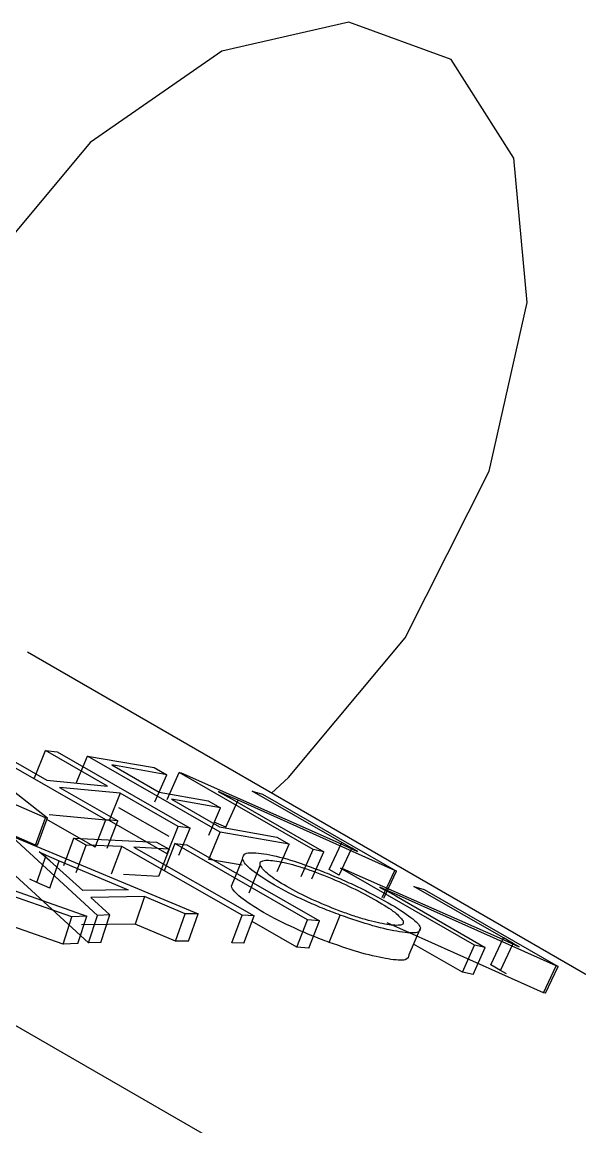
# Model space of a CAD drawing. Header units: millimetres. Extents: x 0 to 293, y 0 to 345.
# Drawn here: x 69.471 to 71.331, y 124.999 to 128.683 of the extents above; entities that cross this region are included whole.
import ezdxf

# ---------------------------------------------------------------- set-up
doc = ezdxf.new("R2010")
doc.units = ezdxf.units.MM

msp = doc.modelspace()

# ---------------------------------------------------------------- linework, layer by layer
at = {"color": 7, "linetype": 'Continuous', "lineweight": 25}
for p, q in [((72.1967, 125.0183), (69.4889, 126.5815)), ((69.235, 126.2803), (69.5557, 126.0293)), ((69.7497, 126.0225), (69.307, 126.276)), ((69.3471, 126.2732), (69.5537, 126.1549)), ((69.512, 126.163), (69.5487, 126.254)), ((69.7553, 126.1355), (69.5487, 126.254)), ((69.5487, 126.254), (69.5882, 126.2492)), ((69.5882, 126.2492), (70.0308, 125.9954)), ((69.5487, 126.0294), (69.1293, 126.2112)), ((69.6512, 126.1445), (69.689, 126.2354)), ((70.1316, 125.9815), (69.689, 126.2354)), ((69.689, 126.2354), (69.9115, 126.1968)), ((69.953, 126.1729), (69.7695, 126.2056)), ((69.7695, 126.2056), (69.9276, 126.1149)), ((69.9115, 126.1968), (69.953, 126.1729)), ((69.9134, 126.0824), (69.953, 126.1729)), ((69.9542, 126.0906), (69.9945, 126.1809)), ((70.4414, 125.9243), (69.9945, 126.1809)), ((69.9945, 126.1809), (70.001, 126.1795)), ((70.001, 126.1795), (70.5245, 125.9474)), ((69.5537, 126.1549), (69.7553, 126.1355)), ((69.7976, 126.1113), (69.596, 126.1307)), ((69.596, 126.1307), (69.7898, 126.0196)), ((69.7976, 126.1113), (69.7609, 126.0203)), ((69.9913, 126.0002), (69.7976, 126.1113)), ((69.9276, 126.1149), (70.0914, 126.086)), ((70.1326, 126.0624), (69.9687, 126.0913)), ((69.9687, 126.0913), (70.1289, 125.9994)), ((70.1517, 126.1052), (70.1259, 126.1168)), ((70.1259, 126.1168), (70.1394, 126.1095)), ((70.1394, 126.1095), (70.1468, 126.1054)), ((70.1468, 126.1054), (70.1787, 126.0876)), ((70.1908, 126.088), (70.1517, 126.1052)), ((70.5369, 125.9467), (70.2384, 126.1183)), ((70.2384, 126.1183), (70.2728, 126.1084)), ((70.2728, 126.1084), (70.7196, 125.8515)), ((69.9611, 125.9668), (69.7929, 126.0633)), ((70.0914, 126.086), (70.1326, 126.0624)), ((70.0931, 125.9719), (70.1326, 126.0624)), ((70.1499, 125.9978), (70.1908, 126.088)), ((70.1787, 126.0876), (70.4772, 125.9162)), ((70.7135, 125.8533), (70.1908, 126.088)), ((69.5157, 125.9382), (69.3126, 126.0264)), ((69.5157, 125.9382), (69.5487, 126.0294)), ((69.5226, 125.938), (69.5557, 126.0293)), ((69.5557, 126.0293), (69.5487, 126.0294)), ((69.715, 125.9313), (69.5537, 126.0237)), ((69.7609, 126.0203), (69.5609, 126.0395)), ((69.715, 125.9313), (69.7497, 126.0225)), ((69.7898, 126.0196), (69.7497, 126.0225)), ((69.7547, 125.9285), (69.7898, 126.0196)), ((69.9546, 125.9092), (69.7609, 126.0203)), ((70.1499, 125.9978), (70.111, 126.015)), ((69.9546, 125.9092), (69.9913, 126.0002)), ((70.0308, 125.9954), (69.9913, 126.0002)), ((69.9938, 125.9045), (70.0308, 125.9954)), ((70.0938, 125.8907), (70.1316, 125.9815)), ((70.1289, 125.9994), (70.32, 125.9651)), ((70.3616, 125.9412), (70.1316, 125.9815)), ((69.7224, 125.7038), (69.4387, 125.9647)), ((69.4454, 125.9648), (70.0579, 125.7089)), ((69.6101, 125.8705), (69.6429, 125.9618)), ((69.6429, 125.9618), (69.9191, 125.9484)), ((69.6845, 125.938), (69.6429, 125.9618)), ((69.9191, 125.9484), (69.9607, 125.9246)), ((69.9797, 125.9434), (69.9441, 125.8523)), ((70.4223, 125.6897), (69.9797, 125.9434)), ((69.9797, 125.9434), (70.0202, 125.9396)), ((70.32, 125.9651), (70.3616, 125.9412)), ((70.3218, 125.8507), (70.3616, 125.9412)), ((70.4945, 125.8569), (70.5369, 125.9467)), ((70.5245, 125.9474), (70.5895, 125.9172)), ((70.5699, 125.928), (70.5369, 125.9467)), ((69.5226, 125.938), (69.5157, 125.9382)), ((69.5196, 125.8139), (69.5508, 125.9052)), ((69.5273, 125.916), (69.5508, 125.9052)), ((69.541, 125.905), (69.5273, 125.916)), ((69.5638, 125.886), (69.541, 125.905)), ((69.5508, 125.9052), (69.5948, 125.8861)), ((69.6516, 125.8467), (69.6845, 125.938)), ((69.803, 125.9341), (69.6845, 125.938)), ((69.7692, 125.8429), (69.803, 125.9341)), ((70.2041, 125.7045), (69.803, 125.9341)), ((69.9607, 125.9246), (69.8434, 125.9321)), ((69.8434, 125.9321), (70.2445, 125.7025)), ((69.9607, 125.9246), (69.9256, 125.8334)), ((70.0202, 125.9396), (70.4628, 125.6859)), ((70.401, 125.8339), (70.4414, 125.9243)), ((70.4365, 125.8259), (70.4772, 125.9162)), ((70.4772, 125.9162), (70.4414, 125.9243)), ((70.5276, 125.8382), (70.5699, 125.928)), ((70.5895, 125.9172), (70.5699, 125.928)), ((69.6926, 125.6125), (69.4076, 125.8734)), ((69.5635, 125.7948), (69.5948, 125.8861)), ((69.6738, 125.7872), (69.5638, 125.886)), ((69.5948, 125.8861), (69.8248, 125.7896)), ((70.2047, 125.8713), (70.0938, 125.8907)), ((70.1686, 125.8011), (70.2056, 125.892)), ((70.2277, 125.7795), (70.2649, 125.8705)), ((69.9256, 125.8334), (69.8093, 125.8409)), ((70.5276, 125.8382), (70.4945, 125.8569)), ((70.9794, 125.6054), (70.5324, 125.862)), ((70.5324, 125.862), (70.5389, 125.8606)), ((70.5389, 125.8606), (71.0629, 125.6296)), ((70.6709, 125.7635), (70.7135, 125.8533)), ((70.6769, 125.7618), (70.7196, 125.8515)), ((70.7196, 125.8515), (70.7135, 125.8533)), ((69.407, 125.8), (69.6863, 125.702)), ((69.5196, 125.8139), (69.4961, 125.8247)), ((69.5635, 125.7948), (69.5196, 125.8139)), ((70.6898, 125.7865), (70.6639, 125.7981)), ((70.6639, 125.7981), (70.6774, 125.7907)), ((71.0754, 125.629), (70.7769, 125.8006)), ((70.7769, 125.8006), (70.8114, 125.7909)), ((69.6364, 125.6991), (69.3704, 125.7924)), ((69.8248, 125.7896), (69.6738, 125.7872)), ((69.8793, 125.7666), (69.6995, 125.7637)), ((69.6995, 125.7637), (69.7636, 125.7055)), ((69.8793, 125.7666), (69.8473, 125.6753)), ((70.0145, 125.7095), (69.8793, 125.7666)), ((70.6774, 125.7907), (70.6848, 125.7866)), ((70.6848, 125.7866), (70.7167, 125.7689)), ((70.7288, 125.7694), (70.6898, 125.7865)), ((70.7167, 125.7689), (71.0152, 125.5974)), ((71.2521, 125.5358), (70.7288, 125.7694)), ((70.8114, 125.7909), (71.2582, 125.5341)), ((69.6073, 125.6079), (69.342, 125.7012)), ((69.6073, 125.6079), (69.6364, 125.6991)), ((69.6863, 125.702), (69.6364, 125.6991)), ((69.6568, 125.6107), (69.6863, 125.702)), ((69.6926, 125.6125), (69.7224, 125.7038)), ((69.7636, 125.7055), (69.7224, 125.7038)), ((69.7334, 125.6143), (69.7636, 125.7055)), ((69.9822, 125.6182), (70.0145, 125.7095)), ((70.0579, 125.7089), (70.0145, 125.7095)), ((70.0253, 125.6177), (70.0579, 125.7089)), ((70.1703, 125.6132), (70.2041, 125.7045)), ((70.2445, 125.7025), (70.2041, 125.7045)), ((70.2104, 125.6112), (70.2445, 125.7025)), ((70.3867, 125.5986), (70.2376, 125.6841)), ((70.3867, 125.5986), (70.4223, 125.6897)), ((70.4628, 125.6859), (70.4223, 125.6897)), ((70.4269, 125.5948), (70.4628, 125.6859)), ((70.4949, 125.614), (70.5319, 125.705)), ((69.8473, 125.6753), (69.669, 125.6725)), ((69.9822, 125.6182), (69.8473, 125.6753)), ((71.2097, 125.446), (70.6882, 125.6791)), ((70.7995, 125.6632), (70.7603, 125.5727)), ((69.6568, 125.6107), (69.6073, 125.6079)), ((69.7334, 125.6143), (69.6926, 125.6125)), ((70.0253, 125.6177), (69.9822, 125.6182)), ((70.2104, 125.6112), (70.1703, 125.6132)), ((71.0332, 125.5391), (71.0754, 125.629)), ((71.0629, 125.6296), (71.128, 125.5995)), ((71.0663, 125.5205), (71.1085, 125.6104)), ((71.1085, 125.6104), (71.0754, 125.629)), ((71.128, 125.5995), (71.1085, 125.6104)), ((70.4269, 125.5948), (70.3867, 125.5986)), ((70.9392, 125.515), (70.7759, 125.6087)), ((70.9392, 125.515), (70.9794, 125.6054)), ((70.9747, 125.5071), (71.0152, 125.5974)), ((71.0152, 125.5974), (70.9794, 125.6054)), ((70.094, 124.9644), (69.0787, 125.5505)), ((71.0663, 125.5205), (71.0332, 125.5391)), ((70.9747, 125.5071), (70.9392, 125.515)), ((71.0858, 125.5096), (71.0663, 125.5205)), ((71.2097, 125.446), (71.2521, 125.5358)), ((71.2157, 125.4443), (71.2582, 125.5341)), ((71.2582, 125.5341), (71.2521, 125.5358)), ((71.2157, 125.4443), (71.2097, 125.446))]:
    msp.add_line(p, q, dxfattribs=at)
at = {"color": 7, "linetype": 'Continuous', "lineweight": 25, "flags": 128}
for points in [[(70.9018, 128.5573), (70.56, 128.6825), (70.1373, 128.5854), (69.6981, 128.2808), (69.3092, 127.815), (69.0299, 127.259), (68.9578, 127.025)], [(70.3019, 126.1122), (70.3596, 126.1639), (70.7485, 126.6297), (71.0278, 127.1857), (71.155, 127.7472), (71.1108, 128.2289), (70.9018, 128.5573)]]:
    msp.add_lwpolyline(points, dxfattribs=at)
at = {"color": 7, "linetype": 'Continuous', "lineweight": 25}
for points, knots in [([(70.2056, 125.892), (70.2071, 125.8999), (70.2101, 125.9159), (70.2728, 125.9121), (70.3604, 125.8925), (70.4359, 125.8644), (70.4732, 125.8505)], [0, 0, 0, 0, 0.246818, 0.499992, 0.753183, 1, 1, 1, 1]), ([(70.5319, 125.705), (70.512, 125.7125), (70.4728, 125.7273), (70.3951, 125.7609), (70.308, 125.8059), (70.2433, 125.8482), (70.2132, 125.8763), (70.2082, 125.8867), (70.2056, 125.892)], [0, 0, 0, 0, 0.126612, 0.248789, 0.500282, 0.754019, 0.875515, 1, 1, 1, 1]), ([(70.2649, 125.8705), (70.2642, 125.8741), (70.2628, 125.8814), (70.276, 125.8893), (70.3163, 125.8875), (70.3771, 125.8733), (70.4352, 125.8538), (70.4953, 125.8309), (70.5742, 125.7961), (70.6549, 125.753), (70.7199, 125.7124), (70.734, 125.6949), (70.7409, 125.6862)], [0, 0, 0, 0, 0.062953, 0.124056, 0.250824, 0.377875, 0.438947, 0.501811, 0.623452, 0.750968, 0.877296, 1, 1, 1, 1]), ([(70.5283, 125.7194), (70.4972, 125.7319), (70.4336, 125.7572), (70.3512, 125.8007), (70.2856, 125.8421), (70.2717, 125.8611), (70.2649, 125.8705)], [0, 0, 0, 0, 0.245469, 0.500012, 0.75437, 1, 1, 1, 1]), ([(70.4732, 125.8505), (70.493, 125.8424), (70.5318, 125.8266), (70.6089, 125.7912), (70.6957, 125.7453), (70.7608, 125.7038), (70.7914, 125.6775), (70.7967, 125.668), (70.7995, 125.6632)], [0, 0, 0, 0, 0.126805, 0.249029, 0.500262, 0.75368, 0.875238, 1, 1, 1, 1]), ([(70.4949, 125.614), (70.4752, 125.6215), (70.4364, 125.6362), (70.3589, 125.6698), (70.2719, 125.7147), (70.2066, 125.7571), (70.1765, 125.7852), (70.1713, 125.7957), (70.1686, 125.8011)], [0, 0, 0, 0, 0.125259, 0.247028, 0.500007, 0.752822, 0.874635, 1, 1, 1, 1]), ([(70.7409, 125.6862), (70.7417, 125.6829), (70.7433, 125.6764), (70.7308, 125.6696), (70.6918, 125.6717), (70.6318, 125.685), (70.5742, 125.7027), (70.5438, 125.7138), (70.5283, 125.7194)], [0, 0, 0, 0, 0.125602, 0.247537, 0.500012, 0.75245, 0.874362, 1, 1, 1, 1]), ([(70.7995, 125.6632), (70.7983, 125.6564), (70.796, 125.6425), (70.7341, 125.6475), (70.646, 125.6659), (70.5696, 125.6921), (70.5319, 125.705)], [0, 0, 0, 0, 0.247123, 0.499988, 0.752615, 1, 1, 1, 1]), ([(70.7603, 125.5727), (70.7593, 125.5658), (70.7573, 125.5519), (70.6961, 125.5567), (70.6084, 125.5751), (70.5325, 125.6011), (70.4949, 125.614)], [0, 0, 0, 0, 0.247384, 0.50001, 0.752342, 1, 1, 1, 1])]:
    msp.add_open_spline(points, degree=3, knots=knots, dxfattribs=at)

doc.saveas('drawing.dxf')
